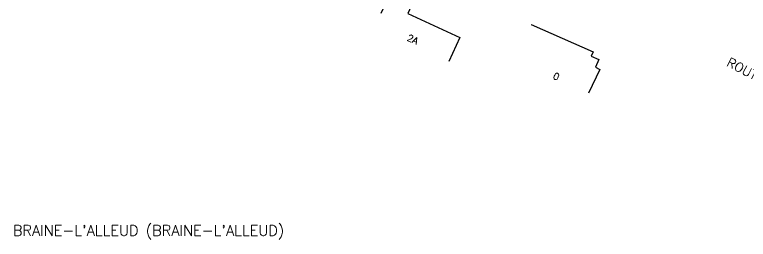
# Model space of a CAD drawing. Header units: millimetres. Extents: x 151000 to 151992, y 152687 to 153000.
# Drawn here: x 151009.2 to 151147.3, y 152742 to 152784.3 of the extents above; entities that cross this region are included whole.
import ezdxf
from ezdxf.enums import TextEntityAlignment as Align

# ---------------------------------------------------------------- set-up
doc = ezdxf.new("R2010")
doc.units = ezdxf.units.MM
for name, color, linetype in [('W0100', 7, 'CONTINUOUS'), ('W0980', 7, 'CONTINUOUS'), ('W0989', 7, 'CONTINUOUS'), ('W0991', 7, 'CONTINUOUS')]:
    doc.layers.add(name, color=color, linetype=linetype)
doc.styles.get("Standard").update_dxf_attribs({"font": 'romans.shx', "width": 0.85})

msp = doc.modelspace()

# ---------------------------------------------------------------- linework, layer by layer
at = {"layer": 'W0100', "flags": 128}
for points in [[(151078.19, 152784.6), (151080.26, 152789.15), (151084.42, 152787.25), (151083.2, 152784.55), (151093.04, 152780.02), (151090.94, 152775.47)], [(151106.42, 152782.49), (151106.42, 152782.48), (151118.1, 152777.31), (151117.76, 152776.5), (151119.19, 152775.85), (151118.57, 152774.41), (151119.38, 152774.02), (151117.24, 152769.51)]]:
    msp.add_lwpolyline(points, dxfattribs=at)

# ---------------------------------------------------------------- texts
at = {"layer": 'W0980'}
msp.add_text("BRAINE-L'ALLEUD (BRAINE-L'ALLEUD)", height=2, dxfattribs=at).set_placement((151034.41, 152743.51), align=Align.MIDDLE)
at = {"layer": 'W0989'}
msp.add_text('ROUTE DU LION', height=1.75, rotation=331.8804, dxfattribs=at).set_placement((151151.56, 152771.25), align=Align.MIDDLE)
at = {"layer": 'W0991'}
for s, rotation, p in [('2A', 335.5711, (151084.15, 152779.69)), ('0', 335.7965, (151111.17, 152772.68))]:
    msp.add_text(s, height=1.25, rotation=rotation, dxfattribs=at).set_placement(p, align=Align.MIDDLE)

doc.saveas('drawing.dxf')
